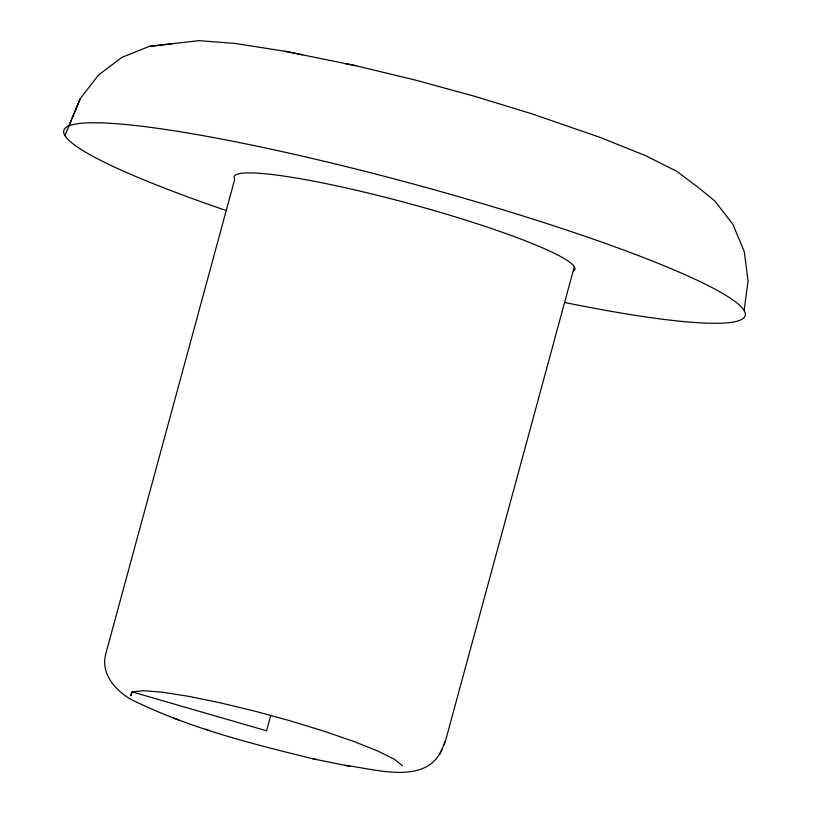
<?xml version="1.0" encoding="UTF-8"?>
<svg xmlns="http://www.w3.org/2000/svg" width="813" height="813" viewBox="0 0 813 813"><rect width="100%" height="100%" fill="white"/><g stroke="black" fill="none" stroke-linecap="round" stroke-linejoin="round"><path stroke-width="1.22" d="M744.108 310.464L748.082 281.024L744.271 251.654L732.92 224.358L714.81 200.984L698.753 187.844L676.629 171.228L645.502 155.608L599.923 137.346L531.865 113.82L474.599 96.28L414.6 79.877L355.942 65.731L285.2 51.3L235.343 43.475L198.992 40.65L149.318 46.382L121.98 57.327L98.454 75.091L80.345 98.475L68.892 125.873M131.716 692.158L130.72 695.826L132.306 691.934L143.047 690.694L162.204 692.178L188.474 696.304L220.059 702.778L254.815 711.162L290.373 720.877L324.306 731.273L354.305 741.639L378.33 751.263L394.732 759.494L402.394 765.775M270.881 714.891L266.552 730.796L132.306 691.934M443.563 745.531L445.554 740.663L574.313 266.755M80.345 98.475L64.918 135.598M344.641 765.297C374.346 768.59 426.276 786.252 442.018 749.129M440.036 753.956L445.554 740.663M149.318 46.382L171.807 43.78M345.149 63.587L355.942 65.731M573.643 270.902A176.523 19.979 15.2 0 0 407.699 203.189A176.523 19.979 15.2 0 0 234.713 179.317L105.954 653.235C100.192 672.778 114.592 689.749 130.405 699.089C187.915 727.787 250.912 743.56 313.046 758.824L316.369 759.484M285.2 51.3L302.639 54.806M313.046 758.824L350.007 766.374M173.443 718.103L178.799 719.962M205.374 729.139L208.799 730.318M225.282 210.221A353.055 39.969 15.2 0 1 150.283 127.336A353.055 39.969 15.2 0 1 672.422 269.235A353.055 39.969 15.2 0 1 565.299 302.619"/></g></svg>
